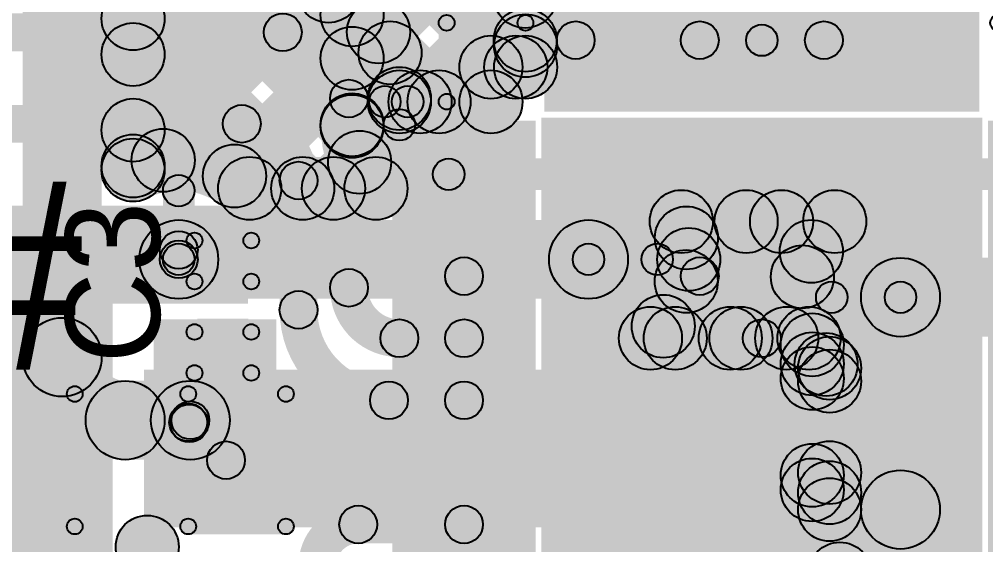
# Model space of a CAD drawing. Header units: millimetres. Extents: x 0 to 2, y 0 to 5.09.
# Drawn here: x 1.3194 to 1.626, y 4.6296 to 4.7961 of the extents above; entities that cross this region are included whole.
import ezdxf

# ---------------------------------------------------------------- set-up
doc = ezdxf.new("R2010")
doc.units = ezdxf.units.MM
doc.header["$MEASUREMENT"] = 0
for name, color, linetype in [('BottomLayer', 5, 'Continuous'), ('TopLayer', 1, 'Continuous'), ('TopOverlay', 2, 'Continuous'), ('TopPaste', 8, 'Continuous'), ('TopSolder', 216, 'Continuous'), ('ViaHoleLayer', 16, 'Continuous')]:
    doc.layers.add(name, color=color, linetype=linetype)

# ---------------------------------------------------------------- blocks, each defined once
blk = doc.blocks.new('28_QFN__5_5__2')
at = {"layer": 'TopLayer'}
for points in [[(-0.06496, 0.11319), (-0.05315, 0.11319), (-0.05315, 0.07579), (-0.06496, 0.07579)], [(-0.04528, 0.11319), (-0.03346, 0.11319), (-0.03346, 0.07579), (-0.04528, 0.07579)], [(-0.02559, 0.11319), (-0.01378, 0.11319), (-0.01378, 0.07579), (-0.02559, 0.07579)], [(-0.00591, 0.11319), (0.00591, 0.11319), (0.00591, 0.07579), (-0.00591, 0.07579)], [(0.01378, 0.11319), (0.02559, 0.11319), (0.02559, 0.07579), (0.01378, 0.07579)], [(0.03346, 0.11319), (0.04528, 0.11319), (0.04528, 0.07579), (0.03346, 0.07579)], [(0.05315, 0.11319), (0.06496, 0.11319), (0.06496, 0.07579), (0.05315, 0.07579)], [(-0.11319, 0.06496), (-0.07579, 0.06496), (-0.07579, 0.05315), (-0.11319, 0.05315)], [(-0.06594, 0.06595), (0.06594, 0.06595), (0.06594, -0.06594), (-0.06594, -0.06594)], [(0.07579, 0.06496), (0.11319, 0.06496), (0.11319, 0.05315), (0.07579, 0.05315)], [(-0.11319, 0.04528), (-0.07579, 0.04528), (-0.07579, 0.03346), (-0.11319, 0.03346)], [(0.07579, 0.04528), (0.11319, 0.04528), (0.11319, 0.03346), (0.07579, 0.03346)], [(-0.11319, 0.02559), (-0.07579, 0.02559), (-0.07579, 0.01378), (-0.11319, 0.01378)], [(0.07579, 0.02559), (0.11319, 0.02559), (0.11319, 0.01378), (0.07579, 0.01378)], [(-0.11319, 0.00591), (-0.07579, 0.00591), (-0.07579, -0.00591), (-0.11319, -0.00591)], [(0.07579, 0.00591), (0.11319, 0.00591), (0.11319, -0.00591), (0.07579, -0.00591)], [(-0.11319, -0.01378), (-0.07579, -0.01378), (-0.07579, -0.02559), (-0.11319, -0.02559)], [(0.07579, -0.01378), (0.11319, -0.01378), (0.11319, -0.02559), (0.07579, -0.02559)], [(-0.11319, -0.03346), (-0.07579, -0.03346), (-0.07579, -0.04528), (-0.11319, -0.04528)], [(0.07579, -0.03346), (0.11319, -0.03346), (0.11319, -0.04528), (0.07579, -0.04528)], [(-0.11319, -0.05315), (-0.07579, -0.05315), (-0.07579, -0.06496), (-0.11319, -0.06496)], [(0.07579, -0.05315), (0.11319, -0.05315), (0.11319, -0.06496), (0.07579, -0.06496)], [(-0.06496, -0.07579), (-0.05315, -0.07579), (-0.05315, -0.11319), (-0.06496, -0.11319)], [(-0.04528, -0.07579), (-0.03346, -0.07579), (-0.03346, -0.11319), (-0.04528, -0.11319)], [(-0.02559, -0.07579), (-0.01378, -0.07579), (-0.01378, -0.11319), (-0.02559, -0.11319)], [(-0.00591, -0.07579), (0.00591, -0.07579), (0.00591, -0.11319), (-0.00591, -0.11319)], [(0.01378, -0.07579), (0.02559, -0.07579), (0.02559, -0.11319), (0.01378, -0.11319)], [(0.03346, -0.07579), (0.04528, -0.07579), (0.04528, -0.11319), (0.03346, -0.11319)], [(0.05315, -0.07579), (0.06496, -0.07579), (0.06496, -0.11319), (0.05315, -0.11319)]]:
    blk.add_hatch(color=1, dxfattribs=at).paths.add_polyline_path(points)
at = {"layer": 'TopOverlay'}
h = blk.add_hatch(color=2, dxfattribs=at)
edge = h.paths.add_edge_path()
edge.add_arc((-0.1, 0.1), 0.0025, 0, 360)
h = blk.add_hatch(color=2, dxfattribs=at)
edge = h.paths.add_edge_path()
edge.add_arc((-0.1, 0.1), 0.0025, 0, 360)
for points in [[(-0.1, 0.0975), (-0.1, 0.1025), (-0.075, 0.1025), (-0.075, 0.0975)], [(0.075, 0.0975), (0.075, 0.1025), (0.1, 0.1025), (0.1, 0.0975)], [(-0.0975, 0.075), (-0.1025, 0.075), (-0.1025, 0.1), (-0.0975, 0.1)], [(0.1025, 0.075), (0.0975, 0.075), (0.0975, 0.1), (0.1025, 0.1)], [(-0.0975, -0.1), (-0.1025, -0.1), (-0.1025, -0.075), (-0.0975, -0.075)], [(0.1025, -0.1), (0.0975, -0.1), (0.0975, -0.075), (0.1025, -0.075)], [(-0.1, -0.1025), (-0.1, -0.0975), (-0.075, -0.0975), (-0.075, -0.1025)], [(0.075, -0.1025), (0.075, -0.0975), (0.1, -0.0975), (0.1, -0.1025)]]:
    blk.add_hatch(color=2, dxfattribs=at).paths.add_polyline_path(points)
h = blk.add_hatch(color=2, dxfattribs=at)
edge = h.paths.add_edge_path()
edge.add_arc((-0.075, 0.1), 0.0025, 0, 360)
h = blk.add_hatch(color=2, dxfattribs=at)
edge = h.paths.add_edge_path()
edge.add_arc((0.075, 0.1), 0.0025, 0, 360)
h = blk.add_hatch(color=2, dxfattribs=at)
edge = h.paths.add_edge_path()
edge.add_arc((0.1, 0.1), 0.0025, 0, 360)
h = blk.add_hatch(color=2, dxfattribs=at)
edge = h.paths.add_edge_path()
edge.add_arc((0.1, 0.1), 0.0025, 0, 360)
h = blk.add_hatch(color=2, dxfattribs=at)
edge = h.paths.add_edge_path()
edge.add_arc((-0.11961, 0.075), 0.005, 0, 360)
h = blk.add_hatch(color=2, dxfattribs=at)
edge = h.paths.add_edge_path()
edge.add_arc((-0.11239, 0.075), 0.005, 0, 360)
h = blk.add_hatch(color=2, dxfattribs=at)
edge = h.paths.add_edge_path()
edge.add_arc((-0.1, 0.075), 0.0025, 0, 360)
h = blk.add_hatch(color=2, dxfattribs=at)
edge = h.paths.add_edge_path()
edge.add_arc((0.1, 0.075), 0.0025, 0, 360)
h = blk.add_hatch(color=2, dxfattribs=at)
edge = h.paths.add_edge_path()
edge.add_arc((-0.1, -0.075), 0.0025, 0, 360)
h = blk.add_hatch(color=2, dxfattribs=at)
edge = h.paths.add_edge_path()
edge.add_arc((0.1, -0.075), 0.0025, 0, 360)
h = blk.add_hatch(color=2, dxfattribs=at)
edge = h.paths.add_edge_path()
edge.add_arc((-0.1, -0.1), 0.0025, 0, 360)
h = blk.add_hatch(color=2, dxfattribs=at)
edge = h.paths.add_edge_path()
edge.add_arc((-0.1, -0.1), 0.0025, 0, 360)
h = blk.add_hatch(color=2, dxfattribs=at)
edge = h.paths.add_edge_path()
edge.add_arc((-0.075, -0.1), 0.0025, 0, 360)
h = blk.add_hatch(color=2, dxfattribs=at)
edge = h.paths.add_edge_path()
edge.add_arc((0.075, -0.1), 0.0025, 0, 360)
h = blk.add_hatch(color=2, dxfattribs=at)
edge = h.paths.add_edge_path()
edge.add_arc((0.1, -0.1), 0.0025, 0, 360)
h = blk.add_hatch(color=2, dxfattribs=at)
edge = h.paths.add_edge_path()
edge.add_arc((0.1, -0.1), 0.0025, 0, 360)
at = {"layer": 'TopPaste'}
for points in [[(-0.06496, 0.11319), (-0.05315, 0.11319), (-0.05315, 0.07579), (-0.06496, 0.07579)], [(-0.04528, 0.11319), (-0.03346, 0.11319), (-0.03346, 0.07579), (-0.04528, 0.07579)], [(-0.02559, 0.11319), (-0.01378, 0.11319), (-0.01378, 0.07579), (-0.02559, 0.07579)], [(-0.00591, 0.11319), (0.00591, 0.11319), (0.00591, 0.07579), (-0.00591, 0.07579)], [(0.01378, 0.11319), (0.02559, 0.11319), (0.02559, 0.07579), (0.01378, 0.07579)], [(0.03346, 0.11319), (0.04528, 0.11319), (0.04528, 0.07579), (0.03346, 0.07579)], [(0.05315, 0.11319), (0.06496, 0.11319), (0.06496, 0.07579), (0.05315, 0.07579)], [(-0.11319, 0.06496), (-0.07579, 0.06496), (-0.07579, 0.05315), (-0.11319, 0.05315)], [(-0.06594, 0.06595), (0.06594, 0.06595), (0.06594, -0.06594), (-0.06594, -0.06594)], [(0.07579, 0.06496), (0.11319, 0.06496), (0.11319, 0.05315), (0.07579, 0.05315)], [(-0.11319, 0.04528), (-0.07579, 0.04528), (-0.07579, 0.03346), (-0.11319, 0.03346)], [(0.07579, 0.04528), (0.11319, 0.04528), (0.11319, 0.03346), (0.07579, 0.03346)], [(-0.11319, 0.02559), (-0.07579, 0.02559), (-0.07579, 0.01378), (-0.11319, 0.01378)], [(0.07579, 0.02559), (0.11319, 0.02559), (0.11319, 0.01378), (0.07579, 0.01378)], [(-0.11319, 0.00591), (-0.07579, 0.00591), (-0.07579, -0.00591), (-0.11319, -0.00591)], [(0.07579, 0.00591), (0.11319, 0.00591), (0.11319, -0.00591), (0.07579, -0.00591)], [(-0.11319, -0.01378), (-0.07579, -0.01378), (-0.07579, -0.02559), (-0.11319, -0.02559)], [(0.07579, -0.01378), (0.11319, -0.01378), (0.11319, -0.02559), (0.07579, -0.02559)], [(-0.11319, -0.03346), (-0.07579, -0.03346), (-0.07579, -0.04528), (-0.11319, -0.04528)], [(0.07579, -0.03346), (0.11319, -0.03346), (0.11319, -0.04528), (0.07579, -0.04528)], [(-0.11319, -0.05315), (-0.07579, -0.05315), (-0.07579, -0.06496), (-0.11319, -0.06496)], [(0.07579, -0.05315), (0.11319, -0.05315), (0.11319, -0.06496), (0.07579, -0.06496)], [(-0.06496, -0.07579), (-0.05315, -0.07579), (-0.05315, -0.11319), (-0.06496, -0.11319)], [(-0.04528, -0.07579), (-0.03346, -0.07579), (-0.03346, -0.11319), (-0.04528, -0.11319)], [(-0.02559, -0.07579), (-0.01378, -0.07579), (-0.01378, -0.11319), (-0.02559, -0.11319)], [(-0.00591, -0.07579), (0.00591, -0.07579), (0.00591, -0.11319), (-0.00591, -0.11319)], [(0.01378, -0.07579), (0.02559, -0.07579), (0.02559, -0.11319), (0.01378, -0.11319)], [(0.03346, -0.07579), (0.04528, -0.07579), (0.04528, -0.11319), (0.03346, -0.11319)], [(0.05315, -0.07579), (0.06496, -0.07579), (0.06496, -0.11319), (0.05315, -0.11319)]]:
    blk.add_hatch(color=8, dxfattribs=at).paths.add_polyline_path(points)
at = {"layer": 'TopSolder'}
for points in [[(-0.06896, 0.11719), (-0.04915, 0.11719), (-0.04915, 0.07179), (-0.06896, 0.07179)], [(-0.04928, 0.11719), (-0.02946, 0.11719), (-0.02946, 0.07179), (-0.04928, 0.07179)], [(-0.02959, 0.11719), (-0.00978, 0.11719), (-0.00978, 0.07179), (-0.02959, 0.07179)], [(-0.00991, 0.11719), (0.00991, 0.11719), (0.00991, 0.07179), (-0.00991, 0.07179)], [(0.00978, 0.11719), (0.02959, 0.11719), (0.02959, 0.07179), (0.00978, 0.07179)], [(0.02946, 0.11719), (0.04928, 0.11719), (0.04928, 0.07179), (0.02946, 0.07179)], [(0.04915, 0.11719), (0.06896, 0.11719), (0.06896, 0.07179), (0.04915, 0.07179)], [(-0.11719, 0.06896), (-0.07179, 0.06896), (-0.07179, 0.04915), (-0.11719, 0.04915)], [(-0.06994, 0.06994), (0.06994, 0.06994), (0.06994, -0.06994), (-0.06994, -0.06994)], [(0.07179, 0.06896), (0.11719, 0.06896), (0.11719, 0.04915), (0.07179, 0.04915)], [(-0.11719, 0.04928), (-0.07179, 0.04928), (-0.07179, 0.02946), (-0.11719, 0.02946)], [(0.07179, 0.04928), (0.11719, 0.04928), (0.11719, 0.02946), (0.07179, 0.02946)], [(-0.11719, 0.02959), (-0.07179, 0.02959), (-0.07179, 0.00978), (-0.11719, 0.00978)], [(0.07179, 0.02959), (0.11719, 0.02959), (0.11719, 0.00978), (0.07179, 0.00978)], [(-0.11719, 0.00991), (-0.07179, 0.00991), (-0.07179, -0.00991), (-0.11719, -0.00991)], [(0.07179, 0.00991), (0.11719, 0.00991), (0.11719, -0.00991), (0.07179, -0.00991)], [(-0.11719, -0.00978), (-0.07179, -0.00978), (-0.07179, -0.02959), (-0.11719, -0.02959)], [(0.07179, -0.00978), (0.11719, -0.00978), (0.11719, -0.02959), (0.07179, -0.02959)], [(-0.11719, -0.02946), (-0.07179, -0.02946), (-0.07179, -0.04928), (-0.11719, -0.04928)], [(0.07179, -0.02946), (0.11719, -0.02946), (0.11719, -0.04928), (0.07179, -0.04928)], [(-0.11719, -0.04915), (-0.07179, -0.04915), (-0.07179, -0.06896), (-0.11719, -0.06896)], [(0.07179, -0.04915), (0.11719, -0.04915), (0.11719, -0.06896), (0.07179, -0.06896)], [(-0.06896, -0.07179), (-0.04915, -0.07179), (-0.04915, -0.11719), (-0.06896, -0.11719)], [(-0.04928, -0.07179), (-0.02946, -0.07179), (-0.02946, -0.11719), (-0.04928, -0.11719)], [(-0.02959, -0.07179), (-0.00978, -0.07179), (-0.00978, -0.11719), (-0.02959, -0.11719)], [(-0.00991, -0.07179), (0.00991, -0.07179), (0.00991, -0.11719), (-0.00991, -0.11719)], [(0.00978, -0.07179), (0.02959, -0.07179), (0.02959, -0.11719), (0.00978, -0.11719)], [(0.02946, -0.07179), (0.04928, -0.07179), (0.04928, -0.11719), (0.02946, -0.11719)], [(0.04915, -0.07179), (0.06896, -0.07179), (0.06896, -0.11719), (0.04915, -0.11719)]]:
    blk.add_hatch(color=216, dxfattribs=at).paths.add_polyline_path(points)
at = {"layer": 'TopOverlay', "const_width": 0.01}
blk.add_lwpolyline([(-0.11239, 0.075, 1), (-0.11961, 0.075, 1)], format="xyb", close=True, dxfattribs=at)
at = {"layer": 'TopOverlay'}
for centre, radius in [((-0.1, 0.1), 0.0025), ((-0.1, 0.1), 0.0025), ((-0.075, 0.1), 0.0025), ((0.075, 0.1), 0.0025), ((0.1, 0.1), 0.0025), ((0.1, 0.1), 0.0025), ((-0.11961, 0.075), 0.005), ((-0.11239, 0.075), 0.005), ((-0.1, 0.075), 0.0025), ((0.1, 0.075), 0.0025), ((-0.1, -0.075), 0.0025), ((0.1, -0.075), 0.0025), ((-0.1, -0.1), 0.0025), ((-0.1, -0.1), 0.0025), ((-0.075, -0.1), 0.0025), ((0.075, -0.1), 0.0025), ((0.1, -0.1), 0.0025), ((0.1, -0.1), 0.0025)]:
    blk.add_circle(centre, radius, dxfattribs=at)
blk = doc.blocks.new('C__0603_22')
at = {"layer": 'TopLayer'}
for points in [[(-0.015, 0.0175), (-0.015, -0.0175), (-0.045, -0.0175), (-0.045, 0.0175)], [(0.045, 0.0175), (0.045, -0.0175), (0.015, -0.0175), (0.015, 0.0175)]]:
    blk.add_hatch(color=1, dxfattribs=at).paths.add_polyline_path(points)
at = {"layer": 'TopOverlay'}
h = blk.add_hatch(color=2, dxfattribs=at)
edge = h.paths.add_edge_path()
edge.add_arc((-0.049, 0.021), 0.0025, 0, 360)
h = blk.add_hatch(color=2, dxfattribs=at)
edge = h.paths.add_edge_path()
edge.add_arc((-0.049, 0.021), 0.0025, 0, 360)
for points in [[(-0.018, 0.0235), (-0.018, 0.0185), (-0.049, 0.0185), (-0.049, 0.0235)], [(0.049, 0.0235), (0.049, 0.0185), (0.018, 0.0185), (0.018, 0.0235)], [(-0.0515, 0.021), (-0.0465, 0.021), (-0.0465, -0.021), (-0.0515, -0.021)], [(0.0465, 0.021), (0.0515, 0.021), (0.0515, -0.021), (0.0465, -0.021)], [(-0.018, -0.0185), (-0.018, -0.0235), (-0.049, -0.0235), (-0.049, -0.0185)], [(0.049, -0.0185), (0.049, -0.0235), (0.018, -0.0235), (0.018, -0.0185)]]:
    blk.add_hatch(color=2, dxfattribs=at).paths.add_polyline_path(points)
h = blk.add_hatch(color=2, dxfattribs=at)
edge = h.paths.add_edge_path()
edge.add_arc((-0.018, 0.021), 0.0025, 0, 360)
h = blk.add_hatch(color=2, dxfattribs=at)
edge = h.paths.add_edge_path()
edge.add_arc((0.018, 0.021), 0.0025, 0, 360)
h = blk.add_hatch(color=2, dxfattribs=at)
edge = h.paths.add_edge_path()
edge.add_arc((0.049, 0.021), 0.0025, 0, 360)
h = blk.add_hatch(color=2, dxfattribs=at)
edge = h.paths.add_edge_path()
edge.add_arc((0.049, 0.021), 0.0025, 0, 360)
h = blk.add_hatch(color=2, dxfattribs=at)
edge = h.paths.add_edge_path()
edge.add_arc((-0.049, -0.021), 0.0025, 0, 360)
h = blk.add_hatch(color=2, dxfattribs=at)
edge = h.paths.add_edge_path()
edge.add_arc((-0.049, -0.021), 0.0025, 0, 360)
h = blk.add_hatch(color=2, dxfattribs=at)
edge = h.paths.add_edge_path()
edge.add_arc((-0.018, -0.021), 0.0025, 0, 360)
h = blk.add_hatch(color=2, dxfattribs=at)
edge = h.paths.add_edge_path()
edge.add_arc((0.018, -0.021), 0.0025, 0, 360)
h = blk.add_hatch(color=2, dxfattribs=at)
edge = h.paths.add_edge_path()
edge.add_arc((0.049, -0.021), 0.0025, 0, 360)
h = blk.add_hatch(color=2, dxfattribs=at)
edge = h.paths.add_edge_path()
edge.add_arc((0.049, -0.021), 0.0025, 0, 360)
at = {"layer": 'TopPaste'}
for points in [[(-0.015, 0.0175), (-0.015, -0.0175), (-0.045, -0.0175), (-0.045, 0.0175)], [(0.045, 0.0175), (0.045, -0.0175), (0.015, -0.0175), (0.015, 0.0175)]]:
    blk.add_hatch(color=8, dxfattribs=at).paths.add_polyline_path(points)
at = {"layer": 'TopSolder'}
for points in [[(-0.01264, 0.01986), (-0.01264, -0.01986), (-0.04736, -0.01986), (-0.04736, 0.01986)], [(0.04736, 0.01986), (0.04736, -0.01986), (0.01264, -0.01986), (0.01264, 0.01986)]]:
    blk.add_hatch(color=216, dxfattribs=at).paths.add_polyline_path(points)
at = {"layer": 'TopOverlay'}
for centre in [(-0.049, 0.021), (-0.049, 0.021), (-0.018, 0.021), (0.018, 0.021), (0.049, 0.021), (0.049, 0.021), (-0.049, -0.021), (-0.049, -0.021), (-0.018, -0.021), (0.018, -0.021), (0.049, -0.021), (0.049, -0.021)]:
    blk.add_circle(centre, 0.0025, dxfattribs=at)
blk = doc.blocks.new('CAP_0201_23')
at = {"layer": 'TopLayer'}
for points in [[(-0.01772, 0.00591), (-0.00591, 0.00591), (-0.00591, -0.00591), (-0.01772, -0.00591)], [(0.00591, 0.00591), (0.01772, 0.00591), (0.01772, -0.00591), (0.00591, -0.00591)]]:
    blk.add_hatch(color=1, dxfattribs=at).paths.add_polyline_path(points)
at = {"layer": 'TopOverlay'}
h = blk.add_hatch(color=2, dxfattribs=at)
edge = h.paths.add_edge_path()
edge.add_arc((-0.021, 0.009), 0.0025, 0, 360)
h = blk.add_hatch(color=2, dxfattribs=at)
edge = h.paths.add_edge_path()
edge.add_arc((-0.021, 0.009), 0.0025, 0, 360)
for points in [[(-0.021, 0.0065), (-0.021, 0.0115), (-0.008, 0.0115), (-0.008, 0.0065)], [(0.008, 0.0065), (0.008, 0.0115), (0.021, 0.0115), (0.021, 0.0065)], [(-0.0235, 0.009), (-0.0185, 0.009), (-0.0185, -0.009), (-0.0235, -0.009)], [(0.0185, 0.009), (0.0235, 0.009), (0.0235, -0.009), (0.0185, -0.009)], [(-0.021, -0.0115), (-0.021, -0.0065), (-0.008, -0.0065), (-0.008, -0.0115)], [(0.008, -0.0115), (0.008, -0.0065), (0.021, -0.0065), (0.021, -0.0115)]]:
    blk.add_hatch(color=2, dxfattribs=at).paths.add_polyline_path(points)
h = blk.add_hatch(color=2, dxfattribs=at)
edge = h.paths.add_edge_path()
edge.add_arc((-0.008, 0.009), 0.0025, 0, 360)
h = blk.add_hatch(color=2, dxfattribs=at)
edge = h.paths.add_edge_path()
edge.add_arc((0.008, 0.009), 0.0025, 0, 360)
h = blk.add_hatch(color=2, dxfattribs=at)
edge = h.paths.add_edge_path()
edge.add_arc((0.021, 0.009), 0.0025, 0, 360)
h = blk.add_hatch(color=2, dxfattribs=at)
edge = h.paths.add_edge_path()
edge.add_arc((0.021, 0.009), 0.0025, 0, 360)
h = blk.add_hatch(color=2, dxfattribs=at)
edge = h.paths.add_edge_path()
edge.add_arc((-0.021, -0.009), 0.0025, 0, 360)
h = blk.add_hatch(color=2, dxfattribs=at)
edge = h.paths.add_edge_path()
edge.add_arc((-0.021, -0.009), 0.0025, 0, 360)
h = blk.add_hatch(color=2, dxfattribs=at)
edge = h.paths.add_edge_path()
edge.add_arc((-0.008, -0.009), 0.0025, 0, 360)
h = blk.add_hatch(color=2, dxfattribs=at)
edge = h.paths.add_edge_path()
edge.add_arc((0.008, -0.009), 0.0025, 0, 360)
h = blk.add_hatch(color=2, dxfattribs=at)
edge = h.paths.add_edge_path()
edge.add_arc((0.021, -0.009), 0.0025, 0, 360)
h = blk.add_hatch(color=2, dxfattribs=at)
edge = h.paths.add_edge_path()
edge.add_arc((0.021, -0.009), 0.0025, 0, 360)
at = {"layer": 'TopPaste'}
for points in [[(-0.01772, 0.00591), (-0.00591, 0.00591), (-0.00591, -0.00591), (-0.01772, -0.00591)], [(0.00591, 0.00591), (0.01772, 0.00591), (0.01772, -0.00591), (0.00591, -0.00591)]]:
    blk.add_hatch(color=8, dxfattribs=at).paths.add_polyline_path(points)
at = {"layer": 'TopSolder'}
for points in [[(-0.01988, 0.00807), (-0.00374, 0.00807), (-0.00374, -0.00807), (-0.01988, -0.00807)], [(0.00374, 0.00807), (0.01988, 0.00807), (0.01988, -0.00807), (0.00374, -0.00807)]]:
    blk.add_hatch(color=216, dxfattribs=at).paths.add_polyline_path(points)
at = {"layer": 'TopOverlay'}
for centre in [(-0.021, 0.009), (-0.021, 0.009), (-0.008, 0.009), (0.008, 0.009), (0.021, 0.009), (0.021, 0.009), (-0.021, -0.009), (-0.021, -0.009), (-0.008, -0.009), (0.008, -0.009), (0.021, -0.009), (0.021, -0.009)]:
    blk.add_circle(centre, 0.0025, dxfattribs=at)

msp = doc.modelspace()

# ---------------------------------------------------------------- hatches: boundary and pattern name
at = {"layer": 'BottomLayer'}
for points in [[(1.445, 4.76266), (1.435, 4.76266), (1.435, 4.905), (1.445, 4.905)], [(1.3263, 4.8821), (1.34044, 4.89624), (1.43207, 4.80461), (1.41793, 4.79047)], [(1.435, 4.76266), (1.415, 4.76266), (1.415, 4.88796), (1.435, 4.88796)], [(1.36257, 4.7779), (1.34843, 4.79204), (1.41793, 4.86154), (1.43207, 4.8474)], [(1.34829, 4.82475), (1.36243, 4.8389), (1.43207, 4.76925), (1.41793, 4.75511)], [(1.3455, 4.689), (1.3205, 4.689), (1.3205, 4.828), (1.3455, 4.828)], [(1.3655, 4.74831), (1.3455, 4.74831), (1.3455, 4.828), (1.3655, 4.828)], [(1.36257, 4.74254), (1.34843, 4.75668), (1.41793, 4.82618), (1.43207, 4.81204)], [(1.36257, 4.74254), (1.34843, 4.75668), (1.41793, 4.82618), (1.43207, 4.81204)], [(1.34843, 4.78926), (1.36257, 4.8034), (1.4164, 4.74957), (1.40226, 4.73543)], [(1.39476, 4.73937), (1.38061, 4.75351), (1.41793, 4.79083), (1.43207, 4.77669)], [(1.34843, 4.7539), (1.36257, 4.76804), (1.37212, 4.75849), (1.35798, 4.74435)], [(1.42617, 4.73543), (1.41203, 4.74957), (1.42032, 4.75786), (1.43446, 4.74372)], [(1.39249, 4.7325), (1.39249, 4.7525), (1.43256, 4.7525), (1.43256, 4.7325)], [(1.45566, 4.742), (1.45566, 4.752), (1.768, 4.752), (1.768, 4.742)], [(1.375, 4.72), (1.365, 4.72), (1.365, 4.74181), (1.375, 4.74181)], [(1.52946, 4.722), (1.52946, 4.742), (1.57812, 4.742), (1.57812, 4.722)], [(1.53811, 4.70594), (1.52396, 4.72009), (1.54295, 4.73907), (1.55709, 4.72493)], [(1.55418, 4.72493), (1.56832, 4.73907), (1.57778, 4.72961), (1.56364, 4.71547)], [(1.37, 4.7075), (1.37, 4.7325), (1.5, 4.7325), (1.5, 4.7075)], [(1.524, 4.71975), (1.53814, 4.73389), (1.56996, 4.70207), (1.55582, 4.68793)], [(1.5, 4.715), (1.5, 4.725), (1.52181, 4.725), (1.52181, 4.715)], [(1.55545, 4.68793), (1.5413, 4.70207), (1.56079, 4.72155), (1.57493, 4.70741)], [(1.599, 4.6955), (1.599, 4.7205), (1.721, 4.7205), (1.721, 4.6955)], [(1.57719, 4.703), (1.57719, 4.713), (1.599, 4.713), (1.599, 4.703)], [(1.6115, 4.64066), (1.5865, 4.64066), (1.5865, 4.708), (1.6115, 4.708)], [(1.51666, 4.69174), (1.5308, 4.70588), (1.53461, 4.70207), (1.52047, 4.68793)], [(1.51967, 4.685), (1.51967, 4.705), (1.545, 4.705), (1.545, 4.685)], [(1.51967, 4.685), (1.51967, 4.705), (1.545, 4.705), (1.545, 4.685)], [(1.545, 4.685), (1.545, 4.705), (1.56997, 4.705), (1.56997, 4.685)], [(1.581, 4.593), (1.561, 4.593), (1.561, 4.6929), (1.581, 4.6929)], [(1.56393, 4.67982), (1.57807, 4.69396), (1.58357, 4.68847), (1.56943, 4.67432)], [(1.57807, 4.6752), (1.56393, 4.68934), (1.56833, 4.69374), (1.58247, 4.6796)], [(1.5865, 4.64066), (1.5665, 4.64066), (1.5665, 4.68551), (1.5865, 4.68551)], [(1.359, 4.635), (1.535, 4.635), (1.535, 4.685), (1.359, 4.685)], [(1.514, 4.57), (1.561, 4.57), (1.561, 4.685), (1.514, 4.685)], [(1.353, 4.6565), (1.353, 4.6815), (1.37367, 4.6815), (1.37367, 4.6565)], [(1.57807, 4.63984), (1.56393, 4.65399), (1.56943, 4.65948), (1.58357, 4.64534)], [(1.56393, 4.64447), (1.57807, 4.65861), (1.58357, 4.65311), (1.56943, 4.63897)]]:
    msp.add_hatch(color=5, dxfattribs=at).paths.add_polyline_path(points)
h = msp.add_hatch(color=5, dxfattribs=at)
edge = h.paths.add_edge_path()
edge.add_arc((1.3555, 4.79633), 0.01, 0, 360)
h = msp.add_hatch(color=5, dxfattribs=at)
edge = h.paths.add_edge_path()
edge.add_arc((1.425, 4.79754), 0.01, 0, 360)
h = msp.add_hatch(color=5, dxfattribs=at)
edge = h.paths.add_edge_path()
edge.add_arc((1.3555, 4.78497), 0.01, 0, 360)
h = msp.add_hatch(color=5, dxfattribs=at)
edge = h.paths.add_edge_path()
edge.add_arc((1.425, 4.78376), 0.01, 0, 360)
h = msp.add_hatch(color=5, dxfattribs=at)
edge = h.paths.add_edge_path()
edge.add_arc((1.3555, 4.76097), 0.01, 0, 360)
h = msp.add_hatch(color=5, dxfattribs=at)
edge = h.paths.add_edge_path()
edge.add_arc((1.425, 4.76266), 0.01, 0, 360)
h = msp.add_hatch(color=5, dxfattribs=at)
edge = h.paths.add_edge_path()
edge.add_arc((1.425, 4.76266), 0.01, 0, 360)
h = msp.add_hatch(color=5, dxfattribs=at)
edge = h.paths.add_edge_path()
edge.add_arc((1.425, 4.76218), 0.01, 0, 360)
h = msp.add_hatch(color=5, dxfattribs=at)
edge = h.paths.add_edge_path()
edge.add_arc((1.44, 4.76266), 0.005, 0, 360)
h = msp.add_hatch(color=5, dxfattribs=at)
edge = h.paths.add_edge_path()
edge.add_arc((1.44, 4.76266), 0.005, 0, 360)
h = msp.add_hatch(color=5, dxfattribs=at)
edge = h.paths.add_edge_path()
edge.add_arc((1.3555, 4.74961), 0.01, 0, 360)
h = msp.add_hatch(color=5, dxfattribs=at)
edge = h.paths.add_edge_path()
edge.add_arc((1.3555, 4.74961), 0.01, 0, 360)
h = msp.add_hatch(color=5, dxfattribs=at)
edge = h.paths.add_edge_path()
edge.add_arc((1.36505, 4.75142), 0.01, 0, 360)
h = msp.add_hatch(color=5, dxfattribs=at)
edge = h.paths.add_edge_path()
edge.add_arc((1.42739, 4.75079), 0.01, 0, 360)
h = msp.add_hatch(color=5, dxfattribs=at)
edge = h.paths.add_edge_path()
edge.add_arc((1.3555, 4.74831), 0.01, 0, 360)
h = msp.add_hatch(color=5, dxfattribs=at)
edge = h.paths.add_edge_path()
edge.add_arc((1.3555, 4.74831), 0.01, 0, 360)
h = msp.add_hatch(color=5, dxfattribs=at)
edge = h.paths.add_edge_path()
edge.add_arc((1.38768, 4.74644), 0.01, 0, 360)
h = msp.add_hatch(color=5, dxfattribs=at)
edge = h.paths.add_edge_path()
edge.add_arc((1.39249, 4.7425), 0.01, 0, 360)
h = msp.add_hatch(color=5, dxfattribs=at)
edge = h.paths.add_edge_path()
edge.add_arc((1.39249, 4.7425), 0.01, 0, 360)
h = msp.add_hatch(color=5, dxfattribs=at)
edge = h.paths.add_edge_path()
edge.add_arc((1.40933, 4.7425), 0.01, 0, 360)
h = msp.add_hatch(color=5, dxfattribs=at)
edge = h.paths.add_edge_path()
edge.add_arc((1.4191, 4.7425), 0.01, 0, 360)
h = msp.add_hatch(color=5, dxfattribs=at)
edge = h.paths.add_edge_path()
edge.add_arc((1.43256, 4.7425), 0.01, 0, 360)
h = msp.add_hatch(color=5, dxfattribs=at)
edge = h.paths.add_edge_path()
edge.add_arc((1.43256, 4.7425), 0.01, 0, 360)
h = msp.add_hatch(color=5, dxfattribs=at)
edge = h.paths.add_edge_path()
edge.add_arc((1.45566, 4.747), 0.005, 0, 360)
h = msp.add_hatch(color=5, dxfattribs=at)
edge = h.paths.add_edge_path()
edge.add_arc((1.45566, 4.747), 0.005, 0, 360)
h = msp.add_hatch(color=5, dxfattribs=at)
edge = h.paths.add_edge_path()
edge.add_arc((1.37, 4.74181), 0.005, 0, 360)
h = msp.add_hatch(color=5, dxfattribs=at)
edge = h.paths.add_edge_path()
edge.add_arc((1.52946, 4.732), 0.01, 0, 360)
h = msp.add_hatch(color=5, dxfattribs=at)
edge = h.paths.add_edge_path()
edge.add_arc((1.52946, 4.732), 0.01, 0, 360)
h = msp.add_hatch(color=5, dxfattribs=at)
edge = h.paths.add_edge_path()
edge.add_arc((1.55002, 4.732), 0.01, 0, 360)
h = msp.add_hatch(color=5, dxfattribs=at)
edge = h.paths.add_edge_path()
edge.add_arc((1.56125, 4.732), 0.01, 0, 360)
h = msp.add_hatch(color=5, dxfattribs=at)
edge = h.paths.add_edge_path()
edge.add_arc((1.57812, 4.732), 0.01, 0, 360)
h = msp.add_hatch(color=5, dxfattribs=at)
edge = h.paths.add_edge_path()
edge.add_arc((1.57812, 4.732), 0.01, 0, 360)
h = msp.add_hatch(color=5, dxfattribs=at)
edge = h.paths.add_edge_path()
edge.add_arc((1.53107, 4.72682), 0.01, 0, 360)
h = msp.add_hatch(color=5, dxfattribs=at)
edge = h.paths.add_edge_path()
edge.add_arc((1.37, 4.72), 0.0125, 0, 360)
h = msp.add_hatch(color=5, dxfattribs=at)
edge = h.paths.add_edge_path()
edge.add_arc((1.37, 4.72), 0.01181, 0, 360)
h = msp.add_hatch(color=5, dxfattribs=at)
edge = h.paths.add_edge_path()
edge.add_arc((1.5, 4.72), 0.0125, 0, 360)
h = msp.add_hatch(color=5, dxfattribs=at)
edge = h.paths.add_edge_path()
edge.add_arc((1.5, 4.72), 0.01181, 0, 360)
h = msp.add_hatch(color=5, dxfattribs=at)
edge = h.paths.add_edge_path()
edge.add_arc((1.57071, 4.72254), 0.01, 0, 360)
h = msp.add_hatch(color=5, dxfattribs=at)
edge = h.paths.add_edge_path()
edge.add_arc((1.53181, 4.72), 0.01, 0, 360)
h = msp.add_hatch(color=5, dxfattribs=at)
edge = h.paths.add_edge_path()
edge.add_arc((1.53181, 4.72), 0.01, 0, 360)
h = msp.add_hatch(color=5, dxfattribs=at)
edge = h.paths.add_edge_path()
edge.add_arc((1.37, 4.72), 0.005, 0, 360)
h = msp.add_hatch(color=5, dxfattribs=at)
edge = h.paths.add_edge_path()
edge.add_arc((1.5, 4.72), 0.005, 0, 360)
h = msp.add_hatch(color=5, dxfattribs=at)
edge = h.paths.add_edge_path()
edge.add_arc((1.52181, 4.72), 0.005, 0, 360)
h = msp.add_hatch(color=5, dxfattribs=at)
edge = h.paths.add_edge_path()
edge.add_arc((1.53103, 4.71302), 0.01, 0, 360)
h = msp.add_hatch(color=5, dxfattribs=at)
edge = h.paths.add_edge_path()
edge.add_arc((1.56786, 4.71448), 0.01, 0, 360)
h = msp.add_hatch(color=5, dxfattribs=at)
edge = h.paths.add_edge_path()
edge.add_arc((1.599, 4.708), 0.0125, 0, 360)
h = msp.add_hatch(color=5, dxfattribs=at)
edge = h.paths.add_edge_path()
edge.add_arc((1.599, 4.708), 0.0125, 0, 360)
h = msp.add_hatch(color=5, dxfattribs=at)
edge = h.paths.add_edge_path()
edge.add_arc((1.599, 4.708), 0.01181, 0, 360)
h = msp.add_hatch(color=5, dxfattribs=at)
edge = h.paths.add_edge_path()
edge.add_arc((1.57719, 4.708), 0.005, 0, 360)
h = msp.add_hatch(color=5, dxfattribs=at)
edge = h.paths.add_edge_path()
edge.add_arc((1.599, 4.708), 0.005, 0, 360)
h = msp.add_hatch(color=5, dxfattribs=at)
edge = h.paths.add_edge_path()
edge.add_arc((1.52373, 4.69881), 0.01, 0, 360)
h = msp.add_hatch(color=5, dxfattribs=at)
edge = h.paths.add_edge_path()
edge.add_arc((1.51967, 4.695), 0.01, 0, 360)
h = msp.add_hatch(color=5, dxfattribs=at)
edge = h.paths.add_edge_path()
edge.add_arc((1.51967, 4.695), 0.01, 0, 360)
h = msp.add_hatch(color=5, dxfattribs=at)
edge = h.paths.add_edge_path()
edge.add_arc((1.51967, 4.695), 0.01, 0, 360)
h = msp.add_hatch(color=5, dxfattribs=at)
edge = h.paths.add_edge_path()
edge.add_arc((1.52754, 4.695), 0.01, 0, 360)
h = msp.add_hatch(color=5, dxfattribs=at)
edge = h.paths.add_edge_path()
edge.add_arc((1.545, 4.695), 0.01, 0, 360)
h = msp.add_hatch(color=5, dxfattribs=at)
edge = h.paths.add_edge_path()
edge.add_arc((1.545, 4.695), 0.01, 0, 360)
h = msp.add_hatch(color=5, dxfattribs=at)
edge = h.paths.add_edge_path()
edge.add_arc((1.545, 4.695), 0.01, 0, 360)
h = msp.add_hatch(color=5, dxfattribs=at)
edge = h.paths.add_edge_path()
edge.add_arc((1.54838, 4.695), 0.01, 0, 360)
h = msp.add_hatch(color=5, dxfattribs=at)
edge = h.paths.add_edge_path()
edge.add_arc((1.56289, 4.695), 0.01, 0, 360)
h = msp.add_hatch(color=5, dxfattribs=at)
edge = h.paths.add_edge_path()
edge.add_arc((1.56997, 4.695), 0.01, 0, 360)
h = msp.add_hatch(color=5, dxfattribs=at)
edge = h.paths.add_edge_path()
edge.add_arc((1.56997, 4.695), 0.01, 0, 360)
h = msp.add_hatch(color=5, dxfattribs=at)
edge = h.paths.add_edge_path()
edge.add_arc((1.333, 4.689), 0.0125, 0, 360)
h = msp.add_hatch(color=5, dxfattribs=at)
edge = h.paths.add_edge_path()
edge.add_arc((1.333, 4.689), 0.0125, 0, 360)
h = msp.add_hatch(color=5, dxfattribs=at)
edge = h.paths.add_edge_path()
edge.add_arc((1.571, 4.6929), 0.01, 0, 360)
h = msp.add_hatch(color=5, dxfattribs=at)
edge = h.paths.add_edge_path()
edge.add_arc((1.571, 4.6929), 0.01, 0, 360)
h = msp.add_hatch(color=5, dxfattribs=at)
edge = h.paths.add_edge_path()
edge.add_arc((1.571, 4.68689), 0.01, 0, 360)
h = msp.add_hatch(color=5, dxfattribs=at)
edge = h.paths.add_edge_path()
edge.add_arc((1.5754, 4.68667), 0.01, 0, 360)
h = msp.add_hatch(color=5, dxfattribs=at)
edge = h.paths.add_edge_path()
edge.add_arc((1.5765, 4.68551), 0.01, 0, 360)
h = msp.add_hatch(color=5, dxfattribs=at)
edge = h.paths.add_edge_path()
edge.add_arc((1.5765, 4.68551), 0.01, 0, 360)
h = msp.add_hatch(color=5, dxfattribs=at)
edge = h.paths.add_edge_path()
edge.add_arc((1.571, 4.68227), 0.01, 0, 360)
h = msp.add_hatch(color=5, dxfattribs=at)
edge = h.paths.add_edge_path()
edge.add_arc((1.5765, 4.6814), 0.01, 0, 360)
h = msp.add_hatch(color=5, dxfattribs=at)
edge = h.paths.add_edge_path()
edge.add_arc((1.353, 4.669), 0.0125, 0, 360)
h = msp.add_hatch(color=5, dxfattribs=at)
edge = h.paths.add_edge_path()
edge.add_arc((1.353, 4.669), 0.0125, 0, 360)
h = msp.add_hatch(color=5, dxfattribs=at)
edge = h.paths.add_edge_path()
edge.add_arc((1.37367, 4.669), 0.0125, 0, 360)
h = msp.add_hatch(color=5, dxfattribs=at)
edge = h.paths.add_edge_path()
edge.add_arc((1.37367, 4.669), 0.01181, 0, 360)
h = msp.add_hatch(color=5, dxfattribs=at)
edge = h.paths.add_edge_path()
edge.add_arc((1.571, 4.65154), 0.01, 0, 360)
h = msp.add_hatch(color=5, dxfattribs=at)
edge = h.paths.add_edge_path()
edge.add_arc((1.5765, 4.65241), 0.01, 0, 360)
h = msp.add_hatch(color=5, dxfattribs=at)
edge = h.paths.add_edge_path()
edge.add_arc((1.571, 4.64692), 0.01, 0, 360)
h = msp.add_hatch(color=5, dxfattribs=at)
edge = h.paths.add_edge_path()
edge.add_arc((1.5765, 4.64604), 0.01, 0, 360)
h = msp.add_hatch(color=5, dxfattribs=at)
edge = h.paths.add_edge_path()
edge.add_arc((1.599, 4.64066), 0.0125, 0, 360)
h = msp.add_hatch(color=5, dxfattribs=at)
edge = h.paths.add_edge_path()
edge.add_arc((1.599, 4.64066), 0.0125, 0, 360)
h = msp.add_hatch(color=5, dxfattribs=at)
edge = h.paths.add_edge_path()
edge.add_arc((1.5765, 4.64066), 0.01, 0, 360)
h = msp.add_hatch(color=5, dxfattribs=at)
edge = h.paths.add_edge_path()
edge.add_arc((1.5765, 4.64066), 0.01, 0, 360)
h = msp.add_hatch(color=5, dxfattribs=at)
edge = h.paths.add_edge_path()
edge.add_arc((1.57976, 4.62032), 0.01, 0, 360)
at = {"layer": 'TopLayer'}
for points in [[(1.56, 4.78949), (1.55, 4.78949), (1.55, 4.827), (1.56, 4.827)], [(1.54131, 4.78949), (1.52931, 4.78949), (1.52931, 4.82386), (1.54131, 4.82386)], [(1.44044, 4.78506), (1.4263, 4.7992), (1.44817, 4.82107), (1.46231, 4.80693)], [(1.43682, 4.80693), (1.45097, 4.82107), (1.48402, 4.78802), (1.46988, 4.77387)], [(1.50194, 4.78949), (1.48994, 4.78949), (1.48994, 4.81906), (1.50194, 4.81906)], [(1.58069, 4.78949), (1.56869, 4.78949), (1.56869, 4.81469), (1.58069, 4.81469)], [(1.45363, 4.76289), (1.43949, 4.77703), (1.47287, 4.81042), (1.48701, 4.79627)], [(1.48994, 4.78949), (1.46994, 4.78949), (1.46994, 4.81011), (1.48994, 4.81011)], [(1.29529, 4.786), (1.29529, 4.798), (1.403, 4.798), (1.403, 4.786)], [(1.42997, 4.77842), (1.44411, 4.79257), (1.45965, 4.77703), (1.44551, 4.76289)], [(1.46906, 4.77095), (1.46906, 4.79094), (1.48004, 4.79094), (1.48004, 4.77095)], [(1.49004, 4.78095), (1.47004, 4.78095), (1.47004, 4.78775), (1.49004, 4.78775)], [(1.47906, 4.76996), (1.45906, 4.76996), (1.45906, 4.78095), (1.47906, 4.78095)], [(1.44, 4.75996), (1.44, 4.77996), (1.46906, 4.77996), (1.46906, 4.75996)], [(1.43, 4.711), (1.418, 4.711), (1.418, 4.771), (1.43, 4.771)], [(1.303, 4.757), (1.303, 4.769), (1.39, 4.769), (1.39, 4.757)], [(1.414, 4.704), (1.402, 4.704), (1.402, 4.745), (1.414, 4.745)], [(1.286, 4.537), (1.349, 4.537), (1.349, 4.737), (1.286, 4.737)], [(1.342, 4.706), (1.392, 4.706), (1.392, 4.737), (1.342, 4.737)], [(1.376, 4.72), (1.364, 4.72), (1.364, 4.723), (1.376, 4.723)], [(1.46051, 4.70869), (1.46051, 4.72069), (1.53531, 4.72069), (1.53531, 4.70869)], [(1.362, 4.639), (1.401, 4.639), (1.401, 4.701), (1.362, 4.701)], [(1.44, 4.689), (1.44, 4.701), (1.46051, 4.701), (1.46051, 4.689)], [(1.43668, 4.66932), (1.43668, 4.68131), (1.46051, 4.68131), (1.46051, 4.66932)], [(1.37724, 4.66409), (1.36876, 4.67258), (1.36942, 4.67324), (1.37791, 4.66476)], [(1.36876, 4.66409), (1.37724, 4.67258), (1.37758, 4.67224), (1.36909, 4.66376)], [(1.371, 4.649), (1.479, 4.649), (1.479, 4.663), (1.371, 4.663)], [(0.987, 4.371), (1.349, 4.371), (1.349, 4.643), (0.987, 4.643)], [(1.42694, 4.62995), (1.42694, 4.64194), (1.46051, 4.64194), (1.46051, 4.62995)]]:
    msp.add_hatch(color=1, dxfattribs=at).paths.add_polyline_path(points)
h = msp.add_hatch(color=1, dxfattribs=at)
edge = h.paths.add_edge_path()
edge.add_arc((1.4175, 4.80504), 0.01, 0, 360)
h = msp.add_hatch(color=1, dxfattribs=at)
edge = h.paths.add_edge_path()
edge.add_arc((1.47994, 4.80335), 0.01, 0, 360)
h = msp.add_hatch(color=1, dxfattribs=at)
edge = h.paths.add_edge_path()
edge.add_arc((1.43337, 4.79213), 0.01, 0, 360)
h = msp.add_hatch(color=1, dxfattribs=at)
edge = h.paths.add_edge_path()
edge.add_arc((1.47994, 4.78949), 0.01, 0, 360)
h = msp.add_hatch(color=1, dxfattribs=at)
edge = h.paths.add_edge_path()
edge.add_arc((1.403, 4.792), 0.006, 0, 360)
h = msp.add_hatch(color=1, dxfattribs=at)
edge = h.paths.add_edge_path()
edge.add_arc((1.403, 4.792), 0.006, 0, 360)
h = msp.add_hatch(color=1, dxfattribs=at)
edge = h.paths.add_edge_path()
edge.add_arc((1.43704, 4.7855), 0.01, 0, 360)
h = msp.add_hatch(color=1, dxfattribs=at)
edge = h.paths.add_edge_path()
edge.add_arc((1.48004, 4.78775), 0.01, 0, 360)
h = msp.add_hatch(color=1, dxfattribs=at)
edge = h.paths.add_edge_path()
edge.add_arc((1.49594, 4.78949), 0.006, 0, 360)
h = msp.add_hatch(color=1, dxfattribs=at)
edge = h.paths.add_edge_path()
edge.add_arc((1.53531, 4.78949), 0.006, 0, 360)
h = msp.add_hatch(color=1, dxfattribs=at)
edge = h.paths.add_edge_path()
edge.add_arc((1.57469, 4.78949), 0.006, 0, 360)
h = msp.add_hatch(color=1, dxfattribs=at)
edge = h.paths.add_edge_path()
edge.add_arc((1.555, 4.78949), 0.005, 0, 360)
h = msp.add_hatch(color=1, dxfattribs=at)
edge = h.paths.add_edge_path()
edge.add_arc((1.46906, 4.78095), 0.01, 0, 360)
h = msp.add_hatch(color=1, dxfattribs=at)
edge = h.paths.add_edge_path()
edge.add_arc((1.46906, 4.78095), 0.01, 0, 360)
h = msp.add_hatch(color=1, dxfattribs=at)
edge = h.paths.add_edge_path()
edge.add_arc((1.47695, 4.78095), 0.01, 0, 360)
h = msp.add_hatch(color=1, dxfattribs=at)
edge = h.paths.add_edge_path()
edge.add_arc((1.48004, 4.78095), 0.01, 0, 360)
h = msp.add_hatch(color=1, dxfattribs=at)
edge = h.paths.add_edge_path()
edge.add_arc((1.48004, 4.78095), 0.01, 0, 360)
h = msp.add_hatch(color=1, dxfattribs=at)
edge = h.paths.add_edge_path()
edge.add_arc((1.44, 4.771), 0.01, 0, 360)
h = msp.add_hatch(color=1, dxfattribs=at)
edge = h.paths.add_edge_path()
edge.add_arc((1.44, 4.76996), 0.01, 0, 360)
h = msp.add_hatch(color=1, dxfattribs=at)
edge = h.paths.add_edge_path()
edge.add_arc((1.44656, 4.76996), 0.01, 0, 360)
h = msp.add_hatch(color=1, dxfattribs=at)
edge = h.paths.add_edge_path()
edge.add_arc((1.45258, 4.76996), 0.01, 0, 360)
h = msp.add_hatch(color=1, dxfattribs=at)
edge = h.paths.add_edge_path()
edge.add_arc((1.46906, 4.76996), 0.01, 0, 360)
h = msp.add_hatch(color=1, dxfattribs=at)
edge = h.paths.add_edge_path()
edge.add_arc((1.46906, 4.76996), 0.01, 0, 360)
h = msp.add_hatch(color=1, dxfattribs=at)
edge = h.paths.add_edge_path()
edge.add_arc((1.424, 4.771), 0.006, 0, 360)
h = msp.add_hatch(color=1, dxfattribs=at)
edge = h.paths.add_edge_path()
edge.add_arc((1.424, 4.771), 0.006, 0, 360)
h = msp.add_hatch(color=1, dxfattribs=at)
edge = h.paths.add_edge_path()
edge.add_arc((1.39, 4.763), 0.006, 0, 360)
h = msp.add_hatch(color=1, dxfattribs=at)
edge = h.paths.add_edge_path()
edge.add_arc((1.39, 4.763), 0.006, 0, 360)
h = msp.add_hatch(color=1, dxfattribs=at)
edge = h.paths.add_edge_path()
edge.add_arc((1.408, 4.745), 0.006, 0, 360)
h = msp.add_hatch(color=1, dxfattribs=at)
edge = h.paths.add_edge_path()
edge.add_arc((1.408, 4.745), 0.006, 0, 360)
h = msp.add_hatch(color=1, dxfattribs=at)
edge = h.paths.add_edge_path()
edge.add_arc((1.37, 4.72), 0.01181, 0, 360)
h = msp.add_hatch(color=1, dxfattribs=at)
edge = h.paths.add_edge_path()
edge.add_arc((1.5, 4.72), 0.01181, 0, 360)
h = msp.add_hatch(color=1, dxfattribs=at)
edge = h.paths.add_edge_path()
edge.add_arc((1.37, 4.723), 0.006, 0, 360)
h = msp.add_hatch(color=1, dxfattribs=at)
edge = h.paths.add_edge_path()
edge.add_arc((1.37, 4.72), 0.006, 0, 360)
h = msp.add_hatch(color=1, dxfattribs=at)
edge = h.paths.add_edge_path()
edge.add_arc((1.46051, 4.71469), 0.006, 0, 360)
h = msp.add_hatch(color=1, dxfattribs=at)
edge = h.paths.add_edge_path()
edge.add_arc((1.53531, 4.71469), 0.006, 0, 360)
h = msp.add_hatch(color=1, dxfattribs=at)
edge = h.paths.add_edge_path()
edge.add_arc((1.53531, 4.71469), 0.006, 0, 360)
h = msp.add_hatch(color=1, dxfattribs=at)
edge = h.paths.add_edge_path()
edge.add_arc((1.599, 4.708), 0.01181, 0, 360)
h = msp.add_hatch(color=1, dxfattribs=at)
edge = h.paths.add_edge_path()
edge.add_arc((1.424, 4.711), 0.006, 0, 360)
h = msp.add_hatch(color=1, dxfattribs=at)
edge = h.paths.add_edge_path()
edge.add_arc((1.424, 4.711), 0.006, 0, 360)
h = msp.add_hatch(color=1, dxfattribs=at)
edge = h.paths.add_edge_path()
edge.add_arc((1.408, 4.704), 0.006, 0, 360)
h = msp.add_hatch(color=1, dxfattribs=at)
edge = h.paths.add_edge_path()
edge.add_arc((1.408, 4.704), 0.006, 0, 360)
h = msp.add_hatch(color=1, dxfattribs=at)
edge = h.paths.add_edge_path()
edge.add_arc((1.44, 4.695), 0.006, 0, 360)
h = msp.add_hatch(color=1, dxfattribs=at)
edge = h.paths.add_edge_path()
edge.add_arc((1.44, 4.695), 0.006, 0, 360)
h = msp.add_hatch(color=1, dxfattribs=at)
edge = h.paths.add_edge_path()
edge.add_arc((1.46051, 4.695), 0.006, 0, 360)
h = msp.add_hatch(color=1, dxfattribs=at)
edge = h.paths.add_edge_path()
edge.add_arc((1.555, 4.695), 0.006, 0, 360)
h = msp.add_hatch(color=1, dxfattribs=at)
edge = h.paths.add_edge_path()
edge.add_arc((1.37367, 4.669), 0.01181, 0, 360)
h = msp.add_hatch(color=1, dxfattribs=at)
edge = h.paths.add_edge_path()
edge.add_arc((1.43668, 4.67532), 0.006, 0, 360)
h = msp.add_hatch(color=1, dxfattribs=at)
edge = h.paths.add_edge_path()
edge.add_arc((1.43668, 4.67532), 0.006, 0, 360)
h = msp.add_hatch(color=1, dxfattribs=at)
edge = h.paths.add_edge_path()
edge.add_arc((1.46051, 4.67532), 0.006, 0, 360)
h = msp.add_hatch(color=1, dxfattribs=at)
edge = h.paths.add_edge_path()
edge.add_arc((1.373, 4.66833), 0.006, 0, 360)
h = msp.add_hatch(color=1, dxfattribs=at)
edge = h.paths.add_edge_path()
edge.add_arc((1.373, 4.66833), 0.006, 0, 360)
h = msp.add_hatch(color=1, dxfattribs=at)
edge = h.paths.add_edge_path()
edge.add_arc((1.37333, 4.668), 0.006, 0, 360)
h = msp.add_hatch(color=1, dxfattribs=at)
edge = h.paths.add_edge_path()
edge.add_arc((1.37333, 4.668), 0.006, 0, 360)
h = msp.add_hatch(color=1, dxfattribs=at)
edge = h.paths.add_edge_path()
edge.add_arc((1.37367, 4.669), 0.006, 0, 360)
h = msp.add_hatch(color=1, dxfattribs=at)
edge = h.paths.add_edge_path()
edge.add_arc((1.385, 4.65633), 0.006, 0, 360)
h = msp.add_hatch(color=1, dxfattribs=at)
edge = h.paths.add_edge_path()
edge.add_arc((1.42694, 4.63595), 0.006, 0, 360)
h = msp.add_hatch(color=1, dxfattribs=at)
edge = h.paths.add_edge_path()
edge.add_arc((1.42694, 4.63595), 0.006, 0, 360)
h = msp.add_hatch(color=1, dxfattribs=at)
edge = h.paths.add_edge_path()
edge.add_arc((1.46051, 4.63595), 0.006, 0, 360)
h = msp.add_hatch(color=1, dxfattribs=at)
edge = h.paths.add_edge_path()
edge.add_arc((1.36, 4.62883), 0.01, 0, 360)
at = {"layer": 'ViaHoleLayer'}
h = msp.add_hatch(color=16, dxfattribs=at)
edge = h.paths.add_edge_path()
edge.add_arc((1.37, 4.72), 0.00591, 0, 360)
h = msp.add_hatch(color=16, dxfattribs=at)
edge = h.paths.add_edge_path()
edge.add_arc((1.5, 4.72), 0.00591, 0, 360)
h = msp.add_hatch(color=16, dxfattribs=at)
edge = h.paths.add_edge_path()
edge.add_arc((1.599, 4.708), 0.00591, 0, 360)
h = msp.add_hatch(color=16, dxfattribs=at)
edge = h.paths.add_edge_path()
edge.add_arc((1.37367, 4.669), 0.00591, 0, 360)

# ---------------------------------------------------------------- linework, layer by layer
at = {"layer": 'BottomLayer'}
for points, const_width in [([(1.43256, 4.7425, -0.181304), (1.425, 4.76266)], 0.02), ([(1.45566, 4.747, -0.414214), (1.44, 4.76266)], 0.01), ([(1.3555, 4.74831, -0.325388), (1.39249, 4.7425)], 0.02), ([(1.52946, 4.732, -0.096994), (1.53181, 4.72)], 0.02), ([(1.56997, 4.695, -0.330206), (1.57812, 4.732)], 0.02), ([(1.53181, 4.72, -0.229951), (1.51967, 4.695)], 0.02), ([(1.353, 4.669, -0.414214), (1.333, 4.689)], 0.025), ([(1.5765, 4.68551, -0.072752), (1.571, 4.6929)], 0.02), ([(1.64166, 4.598, -0.414214), (1.599, 4.64066)], 0.025), ([(1.347, 4.605, -0.414214), (1.30911, 4.64289)], 0.012), ([(1.59723, 4.593, -0.208025), (1.5765, 4.64066)], 0.02)]:
    msp.add_lwpolyline(points, format="xyb", dxfattribs=dict(at, const_width=const_width))
for centre, radius in [((1.3555, 4.79633), 0.01), ((1.425, 4.79754), 0.01), ((1.3555, 4.78497), 0.01), ((1.425, 4.78376), 0.01), ((1.3555, 4.76097), 0.01), ((1.425, 4.76266), 0.01), ((1.425, 4.76266), 0.01), ((1.425, 4.76218), 0.01), ((1.44, 4.76266), 0.005), ((1.44, 4.76266), 0.005), ((1.3555, 4.74961), 0.01), ((1.3555, 4.74961), 0.01), ((1.36505, 4.75142), 0.01), ((1.42739, 4.75079), 0.01), ((1.3555, 4.74831), 0.01), ((1.3555, 4.74831), 0.01), ((1.38768, 4.74644), 0.01), ((1.39249, 4.7425), 0.01), ((1.39249, 4.7425), 0.01), ((1.40933, 4.7425), 0.01), ((1.4191, 4.7425), 0.01), ((1.43256, 4.7425), 0.01), ((1.43256, 4.7425), 0.01), ((1.45566, 4.747), 0.005), ((1.45566, 4.747), 0.005), ((1.37, 4.74181), 0.005), ((1.52946, 4.732), 0.01), ((1.52946, 4.732), 0.01), ((1.55002, 4.732), 0.01), ((1.56125, 4.732), 0.01), ((1.57812, 4.732), 0.01), ((1.57812, 4.732), 0.01), ((1.53107, 4.72682), 0.01), ((1.37, 4.72), 0.0125), ((1.5, 4.72), 0.0125), ((1.57071, 4.72254), 0.01), ((1.53181, 4.72), 0.01), ((1.53181, 4.72), 0.01), ((1.37, 4.72), 0.005), ((1.5, 4.72), 0.005), ((1.52181, 4.72), 0.005), ((1.53103, 4.71302), 0.01), ((1.56786, 4.71448), 0.01), ((1.599, 4.708), 0.0125), ((1.599, 4.708), 0.0125), ((1.57719, 4.708), 0.005), ((1.599, 4.708), 0.005), ((1.52373, 4.69881), 0.01), ((1.51967, 4.695), 0.01), ((1.51967, 4.695), 0.01), ((1.51967, 4.695), 0.01), ((1.52754, 4.695), 0.01), ((1.545, 4.695), 0.01), ((1.545, 4.695), 0.01), ((1.545, 4.695), 0.01), ((1.54838, 4.695), 0.01), ((1.56289, 4.695), 0.01), ((1.56997, 4.695), 0.01), ((1.56997, 4.695), 0.01), ((1.333, 4.689), 0.0125), ((1.333, 4.689), 0.0125), ((1.571, 4.6929), 0.01), ((1.571, 4.6929), 0.01), ((1.571, 4.68689), 0.01), ((1.5754, 4.68667), 0.01), ((1.5765, 4.68551), 0.01), ((1.5765, 4.68551), 0.01), ((1.571, 4.68227), 0.01), ((1.5765, 4.6814), 0.01), ((1.353, 4.669), 0.0125), ((1.353, 4.669), 0.0125), ((1.37367, 4.669), 0.0125), ((1.571, 4.65154), 0.01), ((1.5765, 4.65241), 0.01), ((1.571, 4.64692), 0.01), ((1.5765, 4.64604), 0.01), ((1.599, 4.64066), 0.0125), ((1.599, 4.64066), 0.0125), ((1.5765, 4.64066), 0.01), ((1.5765, 4.64066), 0.01), ((1.57976, 4.62032), 0.01)]:
    msp.add_circle(centre, radius, dxfattribs=at)
at = {"layer": 'TopLayer'}
for points, const_width in [([(1.403, 4.808, -0.414214), (1.44, 4.771)], 0.02), ([(1.403, 4.792, -0.414214), (1.424, 4.771)], 0.012), ([(1.39, 4.763, -0.414214), (1.408, 4.745)], 0.012), ([(1.53531, 4.71469, -0.414214), (1.555, 4.695)], 0.012), ([(1.44, 4.695, -0.414214), (1.424, 4.711)], 0.012), ([(1.43668, 4.67532, -0.414214), (1.408, 4.704)], 0.012), ([(1.37333, 4.668, -0.414214), (1.385, 4.65633)], 0.012), ([(1.414, 4.623, -0.414214), (1.42694, 4.63595)], 0.012)]:
    msp.add_lwpolyline(points, format="xyb", dxfattribs=dict(at, const_width=const_width))
for centre, radius in [((1.4175, 4.80504), 0.01), ((1.47994, 4.80335), 0.01), ((1.43337, 4.79213), 0.01), ((1.47994, 4.78949), 0.01), ((1.403, 4.792), 0.006), ((1.403, 4.792), 0.006), ((1.43704, 4.7855), 0.01), ((1.48004, 4.78775), 0.01), ((1.49594, 4.78949), 0.006), ((1.53531, 4.78949), 0.006), ((1.57469, 4.78949), 0.006), ((1.555, 4.78949), 0.005), ((1.46906, 4.78095), 0.01), ((1.46906, 4.78095), 0.01), ((1.47695, 4.78095), 0.01), ((1.48004, 4.78095), 0.01), ((1.48004, 4.78095), 0.01), ((1.44, 4.771), 0.01), ((1.44, 4.76996), 0.01), ((1.44656, 4.76996), 0.01), ((1.45258, 4.76996), 0.01), ((1.46906, 4.76996), 0.01), ((1.46906, 4.76996), 0.01), ((1.424, 4.771), 0.006), ((1.424, 4.771), 0.006), ((1.39, 4.763), 0.006), ((1.39, 4.763), 0.006), ((1.408, 4.745), 0.006), ((1.408, 4.745), 0.006), ((1.37, 4.723), 0.006), ((1.37, 4.72), 0.006), ((1.46051, 4.71469), 0.006), ((1.53531, 4.71469), 0.006), ((1.53531, 4.71469), 0.006), ((1.424, 4.711), 0.006), ((1.424, 4.711), 0.006), ((1.408, 4.704), 0.006), ((1.408, 4.704), 0.006), ((1.44, 4.695), 0.006), ((1.44, 4.695), 0.006), ((1.46051, 4.695), 0.006), ((1.555, 4.695), 0.006), ((1.43668, 4.67532), 0.006), ((1.43668, 4.67532), 0.006), ((1.46051, 4.67532), 0.006), ((1.373, 4.66833), 0.006), ((1.373, 4.66833), 0.006), ((1.37333, 4.668), 0.006), ((1.37333, 4.668), 0.006), ((1.37367, 4.669), 0.006), ((1.385, 4.65633), 0.006), ((1.42694, 4.63595), 0.006), ((1.42694, 4.63595), 0.006), ((1.46051, 4.63595), 0.006), ((1.36, 4.62883), 0.01)]:
    msp.add_circle(centre, radius, dxfattribs=at)

# ---------------------------------------------------------------- block references
for name, p, rotation in [('28_QFN__5_5__2', (1.555, 4.695), 360), ('CAP_0201_23', (1.384, 4.705), 90), ('C__0603_22', (1.355, 4.65633), 180)]:
    msp.add_blockref(name, p, dxfattribs=dict(rotation=rotation))

# ---------------------------------------------------------------- texts
at = {"layer": 'TopOverlay'}
msp.add_text('#', height=0.06, dxfattribs=at).set_placement((1.295, 4.685))
msp.add_text('C3', height=0.03, rotation=90, dxfattribs=at).set_placement((1.364, 4.687))

doc.saveas('drawing.dxf')
